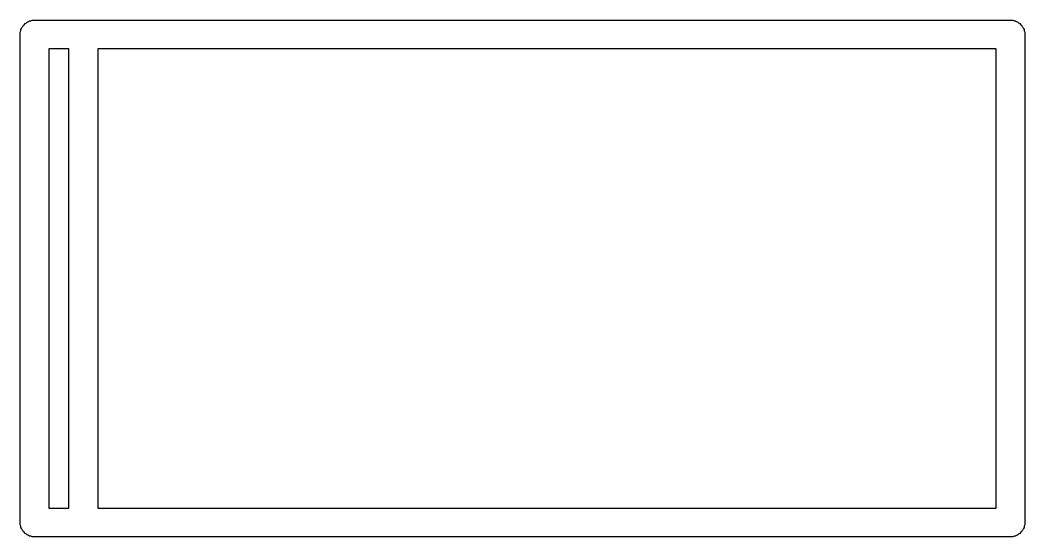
# Model space of a CAD drawing. Extents: x -2.5 to 29.1, y -2.1 to 32.5.
# Drawn here: x 1.89 to 7.12, y 0.93 to 3.62 of the extents above; entities that cross this region are included whole.
import ezdxf

# ---------------------------------------------------------------- set-up
doc = ezdxf.new("R2010")
doc.units = 0
doc.header["$MEASUREMENT"] = 0
doc.layers.add('BLACK', color=7, linetype='CONTINUOUS')

msp = doc.modelspace()

# ---------------------------------------------------------------- linework, layer by layer
at = {"layer": 'Black'}
for p, q in [((1.92867, 3.6072), (1.93435, 3.61048)), ((1.93435, 3.61048), (1.94081, 3.61162)), ((1.94081, 3.61162), (1.94698, 3.61386)), ((1.94698, 3.61386), (1.95354, 3.61386)), ((1.95354, 3.61386), (1.96, 3.615)), ((1.96, 3.615), (4.5, 3.615)), ((4.5, 3.615), (7.04, 3.615)), ((7.04, 3.615), (7.04646, 3.61386)), ((7.04646, 3.61386), (7.05302, 3.61386)), ((7.05302, 3.61386), (7.05919, 3.61162)), ((7.05919, 3.61162), (7.06565, 3.61048)), ((7.06565, 3.61048), (7.07133, 3.6072)), ((1.88614, 3.55302), (1.88838, 3.55919)), ((1.88838, 3.55919), (1.88952, 3.56565)), ((1.88952, 3.56565), (1.8928, 3.57133)), ((1.8928, 3.57133), (1.89505, 3.5775)), ((1.89505, 3.5775), (1.89927, 3.58253)), ((1.89927, 3.58253), (1.90255, 3.58821)), ((1.90255, 3.58821), (1.90757, 3.59243)), ((1.90757, 3.59243), (1.91179, 3.59745)), ((1.91179, 3.59745), (1.91747, 3.60073)), ((1.91747, 3.60073), (1.9225, 3.60495)), ((1.9225, 3.60495), (1.92867, 3.6072)), ((7.07133, 3.6072), (7.0775, 3.60495)), ((7.0775, 3.60495), (7.08253, 3.60073)), ((7.08253, 3.60073), (7.08821, 3.59745)), ((7.08821, 3.59745), (7.09243, 3.59243)), ((7.09243, 3.59243), (7.09745, 3.58821)), ((7.09745, 3.58821), (7.10073, 3.58253)), ((7.10073, 3.58253), (7.10495, 3.5775)), ((7.10495, 3.5775), (7.1072, 3.57133)), ((7.1072, 3.57133), (7.11048, 3.56565)), ((7.11048, 3.56565), (7.11162, 3.55919)), ((7.11162, 3.55919), (7.11386, 3.55302)), ((1.885, 3.54), (1.88614, 3.54646)), ((1.885, 1), (1.885, 3.54)), ((1.88614, 3.54646), (1.88614, 3.55302)), ((7.11386, 3.55302), (7.11386, 3.54646)), ((7.11386, 3.54646), (7.115, 3.54)), ((7.115, 3.54), (7.115, 1)), ((2.035, 3.465), (2.035, 1.075)), ((2.139, 3.465), (2.035, 3.465)), ((2.139, 1.075), (2.139, 3.465)), ((4.5, 3.465), (2.289, 3.465)), ((2.289, 3.465), (2.289, 1.075)), ((6.965, 3.465), (4.5, 3.465)), ((6.965, 1.075), (6.965, 3.465)), ((2.035, 1.075), (2.139, 1.075)), ((2.289, 1.075), (4.5, 1.075)), ((4.5, 1.075), (6.965, 1.075)), ((1.88614, 0.99354), (1.885, 1)), ((7.115, 1), (7.11386, 0.99354)), ((1.88614, 0.986976), (1.88614, 0.99354)), ((1.88838, 0.980809), (1.88614, 0.986976)), ((1.88952, 0.974348), (1.88838, 0.980809)), ((1.8928, 0.968666), (1.88952, 0.974348)), ((1.89505, 0.9625), (1.8928, 0.968666)), ((1.89927, 0.957473), (1.89505, 0.9625)), ((1.90255, 0.951791), (1.89927, 0.957473)), ((1.90757, 0.947573), (1.90255, 0.951791)), ((1.91179, 0.942547), (1.90757, 0.947573)), ((1.91747, 0.939266), (1.91179, 0.942547)), ((7.08821, 0.942547), (7.08253, 0.939266)), ((7.09243, 0.947573), (7.08821, 0.942547)), ((7.09745, 0.951791), (7.09243, 0.947573)), ((7.10073, 0.957473), (7.09745, 0.951791)), ((7.10495, 0.9625), (7.10073, 0.957473)), ((7.1072, 0.968666), (7.10495, 0.9625)), ((7.11048, 0.974348), (7.1072, 0.968666)), ((7.11162, 0.980809), (7.11048, 0.974348)), ((7.11386, 0.986976), (7.11162, 0.980809)), ((7.11386, 0.99354), (7.11386, 0.986976)), ((1.9225, 0.935048), (1.91747, 0.939266)), ((1.92867, 0.932804), (1.9225, 0.935048)), ((1.93435, 0.929523), (1.92867, 0.932804)), ((1.94081, 0.928384), (1.93435, 0.929523)), ((1.94698, 0.926139), (1.94081, 0.928384)), ((1.95354, 0.926139), (1.94698, 0.926139)), ((1.96, 0.925), (1.95354, 0.926139)), ((4.5, 0.925), (1.96, 0.925)), ((7.04, 0.925), (4.5, 0.925)), ((7.04646, 0.926139), (7.04, 0.925)), ((7.05302, 0.926139), (7.04646, 0.926139)), ((7.05919, 0.928384), (7.05302, 0.926139)), ((7.06565, 0.929523), (7.05919, 0.928384)), ((7.07133, 0.932804), (7.06565, 0.929523)), ((7.0775, 0.935048), (7.07133, 0.932804)), ((7.08253, 0.939266), (7.0775, 0.935048))]:
    msp.add_line(p, q, dxfattribs=at)

doc.saveas('drawing.dxf')
